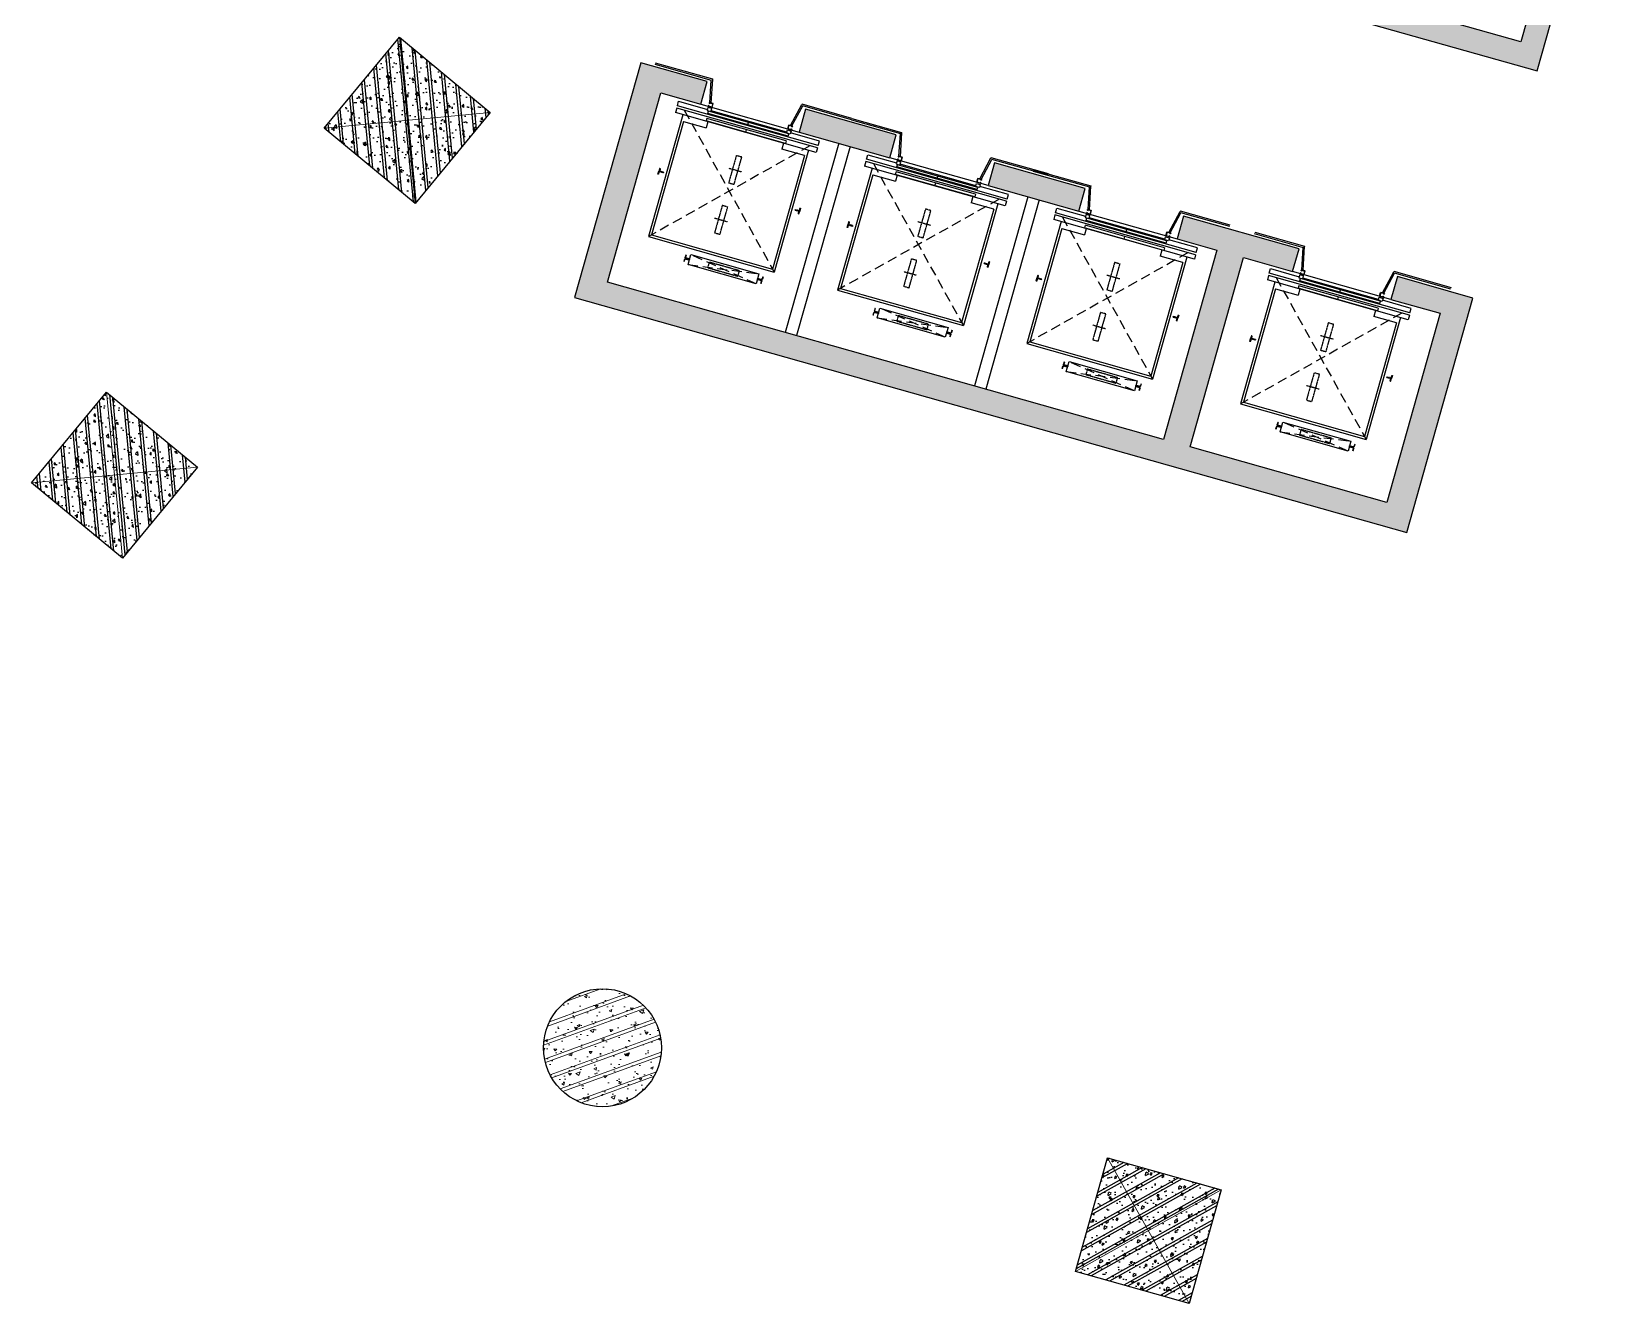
# Model space of a CAD drawing. Header units: millimetres. Extents: x 11689832 to 11802583, y 1023459 to 1173251.
# Drawn here: x 11739804 to 11759828, y 1097892 to 1114065 of the extents above; entities that cross this region are included whole.
import ezdxf

# ---------------------------------------------------------------- set-up
doc = ezdxf.new("R2010")
doc.units = ezdxf.units.MM
doc.header["$MEASUREMENT"] = 0
for name, pattern in [('xref.asix of  podium$0$xref.asix of  podium$0$CENTERX2', [4, 2.5, -0.5, 0.5, -0.5]), ('xref.asix of  podium$0$xref.asix of  podium$0$HIDDEN', [0.375, 0.25, -0.125]), ('xref.asix of  podium$0$xref.asix of  podium$0$PHANTOMX2', [5, 2.5, -0.5, 0.5, -0.5, 0.5, -0.5])]:
    doc.linetypes.add(name, pattern=pattern)
doc.layers.get('0').update_dxf_attribs({"linetype": 'CONTINUOUS', "lineweight": 13})
doc.layers.get('Defpoints').update_dxf_attribs({"color": 5, "linetype": 'CONTINUOUS', "lineweight": 13})
doc.layers.add('KT-Net cot vach', color=6, linetype='CONTINUOUS')
doc.layers.add('thang may block', color=36, linetype='CONTINUOUS')
doc.layers.add('KT-Net thay', color=7, linetype='CONTINUOUS', lineweight=25)
doc.layers.add('KT-Vat lieu', color=250, linetype='CONTINUOUS', lineweight=9)
doc.styles.add('xref.asix of  podium$0$xref.asix of  podium$0$DIM', font='vnsimli.shx', dxfattribs={"width": 0.7})
doc.dimstyles.new('xref.asix of  podium$0$xref.asix of  podium$0$CCU 1-100 A1', dxfattribs={"dimscale": 100, "dimtxt": 2.2, "dimasz": 1, "dimexe": 1, "dimexo": 0, "dimgap": 1, "dimtad": 1, "dimdec": 0, "dimdsep": 46, "dimtxsty": 'xref.asix of  podium$0$xref.asix of  podium$0$DIM', "dimblk1": 'xref.asix of  podium$0$xref.asix of  podium$0$_ARCHTICK', "dimblk2": 'xref.asix of  podium$0$xref.asix of  podium$0$_ARCHTICK', "dimsah": 1, "dimcen": 0, "dimdle": 1, "dimclrd": 256, "dimclre": 256, "dimclrt": 31, "dimadec": 0, "dimazin": 0, "dimtfac": 1, "dimtdec": 0, "dimtix": 1, "dimtmove": 2, "dimatfit": 3, "dimldrblk": 'xref.asix of  podium$0$xref.asix of  podium$0$_ARCHTICK', "dimfxl": 8, "dimtolj": 1, "dimarcsym": 0})

# ---------------------------------------------------------------- blocks, each defined once
blk = doc.blocks.new('*U73')
h = blk.add_hatch()
h.set_pattern_fill('VATLIEU04', color=250, scale=40, style=0, pattern_type=2)
h.set_pattern_definition([(49.99999999999999, (549.9999999999818, 1550), (286.9040730403014, -25.10085399303804), [30, -330]), (355, (549.9999999999818, 1550), (-55.50053344520001, 300.8768534800047), [24, -264]), (100.4514, (573.9086719999818, 1547.908263999999), (231.4037526856086, 275.7758168243814), [25.496076, -280.4568448]), (46.18420000000001, (549.9999999999818, 1630), (426.8964194502578, -66.20760573160723), [45, -495]), (96.6356, (585.5746979999819, 1624.482677199999), (373.8650822194813, 389.6471483601767), [38.2441152, -420.6852]), (351.1842, (549.9999999999818, 1630), (373.8647780534509, 389.6474403701299), [36, -396]), (21, (589.9999999999818, 1610), (238.7628208473847, -161.0475562661355), [30, -330]), (326.0000000000001, (589.9999999999818, 1610), (97.32613276863269, 290.0600180187412), [24, -264]), (71.4514, (609.8968931999818, 1596.579357599999), (336.089051432596, 129.012198683981), [25.496076, -280.4568448]), (37.50000000000001, (549.9999999999818, 1550), (4.863942126916267, 133.1575415325246), [0, -260.8, 0, -268, 0, -265]), (7.499999999999999, (549.9999999999818, 1550), (105.2278149768594, 157.7646847529441), [0, -152.8, 0, -254.8, 0, -101]), (327.5, (460.7999999999818, 1550), (213.5289744689636, -9.021948693751902), [0, -100, 0, -312, 0, -414]), (317.5, (420.7999999999818, 1550), (233.2744677369545, 40.04199293292709), [0, -130, 0, -207.2, 0, -294]), (45, (549.9999999999818, 1550), (-120.2081528017131, 120.2081528017131), []), (45, (549.9999999999818, 1599), (-120.2081528017131, 120.2081528017131), [])])
h.paths.add_polyline_path([(-475, -474.9999999999998), (1024.999999999996, -475), (1024.999999999982, 1025), (-475.0000000000146, 1025)])
at = {"color": 6, "ltscale": 0.25}
blk.add_lwpolyline([(-475, -474.9999999999998), (1024.999999999996, -475), (1024.999999999982, 1025), (-475.0000000000146, 1025)], close=True, dxfattribs=at)
at = {"layer": 'Defpoints', "linetype": 'ByBlock', "ltscale": 30}
for p, q in [((1024.999999999996, -475), (-475.0000000000146, 1025)), ((-475, -474.9999999999998), (1024.999999999982, 1025))]:
    blk.add_line(p, q, dxfattribs=at)
blk = doc.blocks.new('*U75')
h = blk.add_hatch()
h.set_pattern_fill('VATLIEU04', color=250, scale=40, style=0, pattern_type=2)
h.set_pattern_definition([(49.99999999999999, (550.0000000000146, 1549.999999999985), (286.9040730403014, -25.10085399303804), [30, -330]), (355, (550.0000000000146, 1549.999999999985), (-55.50053344520001, 300.8768534800047), [24, -264]), (100.4514, (573.9086720000146, 1547.908263999985), (231.4037526856086, 275.7758168243814), [25.496076, -280.4568448]), (46.18420000000001, (550.0000000000146, 1629.999999999985), (426.8964194502578, -66.20760573160723), [45, -495]), (96.6356, (585.5746980000147, 1624.482677199985), (373.8650822194813, 389.6471483601767), [38.2441152, -420.6852]), (351.1842, (550.0000000000146, 1629.999999999985), (373.8647780534509, 389.6474403701299), [36, -396]), (21, (590.0000000000146, 1609.999999999985), (238.7628208473847, -161.0475562661355), [30, -330]), (326.0000000000001, (590.0000000000146, 1609.999999999985), (97.32613276863269, 290.0600180187412), [24, -264]), (71.4514, (609.8968932000146, 1596.579357599985), (336.089051432596, 129.012198683981), [25.496076, -280.4568448]), (37.50000000000001, (550.0000000000146, 1549.999999999985), (4.863942126916267, 133.1575415325246), [0, -260.8, 0, -268, 0, -265]), (7.499999999999999, (550.0000000000146, 1549.999999999985), (105.2278149768594, 157.7646847529441), [0, -152.8, 0, -254.8, 0, -101]), (327.5, (460.8000000000145, 1549.999999999985), (213.5289744689636, -9.021948693751902), [0, -100, 0, -312, 0, -414]), (317.5, (420.8000000000145, 1549.999999999985), (233.2744677369545, 40.04199293292709), [0, -130, 0, -207.2, 0, -294]), (45, (550.0000000000146, 1549.999999999985), (-120.2081528017131, 120.2081528017131), []), (45, (550.0000000000146, 1598.999999999985), (-120.2081528017131, 120.2081528017131), [])])
h.paths.add_polyline_path([(-475, -474.9999999999998), (1025, -475.0000000000146), (1025.000000000015, 1024.999999999985), (-474.9999999999854, 1025)])
at = {"color": 6, "ltscale": 0.25}
blk.add_lwpolyline([(-475, -474.9999999999998), (1025, -475.0000000000146), (1025.000000000015, 1024.999999999985), (-474.9999999999854, 1025)], close=True, dxfattribs=at)
at = {"layer": 'Defpoints', "linetype": 'ByBlock', "ltscale": 30}
for p, q in [((1025, -475.0000000000146), (-474.9999999999854, 1025)), ((-475, -474.9999999999998), (1025.000000000015, 1024.999999999985))]:
    blk.add_line(p, q, dxfattribs=at)
blk = doc.blocks.new('xref.asix of  podium$0$xref.asix of  podium$0$_Open90')
at = {"color": 0, "linetype": 'ByBlock', "lineweight": -2}
for p, q in [((0, 0), (-1, 0)), ((-0.5, 0.5), (0, 0)), ((0, 0), (-0.5, -0.5))]:
    blk.add_line(p, q, dxfattribs=at)
blk = doc.blocks.new('*D62')
at = {"layer": 'Defpoints', "color": 5, "transparency": 16777216}
for p, q in [((-2230.006080747582, 1494.255069667473), (-2230.006080842191, 1595.840436878614)), ((-2180.006080795625, 1545.84043692518), (-1728.427059652594, 1545.840437345746)), ((-780.0060808301447, 1545.840438229032), (-1371.760392985928, 1545.840437677918)), ((-730.006080747582, 1457.189424305223), (-730.0060808767108, 1595.840438275598))]:
    blk.add_line(p, q, dxfattribs=at)
at = {"layer": 'Defpoints', "color": 0, "transparency": 16777216}
for p in [(-2230.006080795625, 1545.840436878614), (-2230.006080747582, 1494.255069667473, -3.230259272854623e-06), (-730.006080747582, 1457.189424305223, -3.230259272854623e-06)]:
    blk.add_point(p, dxfattribs=at)
at = {"layer": 'Defpoints', "color": 5, "transparency": 16777216, "xscale": 50, "yscale": 50, "zscale": 50}
for p, rotation in [((-2230.006080795625, 1545.840436878614), 180.0000000533608), ((-730.0060808301447, 1545.840438275598), 5.336083575002704e-08)]:
    blk.add_blockref('xref.asix of  podium$0$xref.asix of  podium$0$_Open90', p, dxfattribs=dict(at, rotation=rotation))
at = {"layer": 'Defpoints', "color": 5, "transparency": 16777216, "insert": (-1550.093726319261, 1545.840436879545), "char_height": 110, "attachment_point": 5, "rotation": 5.336085289072462e-08, "style": 'xref.asix of  podium$0$xref.asix of  podium$0$DIM'}
blk.add_mtext('\\A1;1500', dxfattribs=at)
blk = doc.blocks.new('xref.asix of  podium$0$xref.asix of  podium$0$_ARCHTICK')
at = {"color": 0, "linetype": 'ByBlock', "const_width": 0.15}
blk.add_lwpolyline([(-0.5, -0.5), (0.5, 0.5)], dxfattribs=at)
blk = doc.blocks.new('*D63')
at = {"layer": 'Defpoints', "color": 5, "transparency": 16777216}
for p, q in [((-879.0568600948905, 1950.002331896686), (-1000.172690613196, 1950.002331896686)), ((-950.1726906131961, 1900.002331896686), (-950.172690613196, 1328.335665227224)), ((-950.1726906131958, 400.0023318966852), (-950.1726906131959, 971.6689985605577)), ((-879.0568600967531, 350.0023318966852), (-1000.172690613196, 350.0023318966851))]:
    blk.add_line(p, q, dxfattribs=at)
at = {"layer": 'Defpoints', "color": 0, "transparency": 16777216}
for p in [(-879.0568600948905, 1950.002331896686, -3.230259272854623e-06), (-950.1726906131958, 350.0023318966851), (-879.0568600967531, 350.0023318966852, -3.230259272854622e-06)]:
    blk.add_point(p, dxfattribs=at)
at = {"layer": 'Defpoints', "color": 5, "transparency": 16777216, "xscale": 50, "yscale": 50, "zscale": 50}
for p, rotation in [((-950.1726906131961, 1950.002331896686), 90), ((-950.1726906131958, 350.0023318966851), 270)]:
    blk.add_blockref('xref.asix of  podium$0$xref.asix of  podium$0$_Open90', p, dxfattribs=dict(at, rotation=rotation))
at = {"layer": 'Defpoints', "color": 5, "transparency": 16777216, "insert": (-950.1726906104013, 1150.002331893891), "char_height": 110, "attachment_point": 5, "rotation": 90, "style": 'xref.asix of  podium$0$xref.asix of  podium$0$DIM'}
blk.add_mtext('\\A1;1600', dxfattribs=at)
blk = doc.blocks.new('GFDGHGHFGEWRE')
at = {"layer": 'thang may block', "linetype": 'Continuous', "ltscale": 2}
for p, q in [((11725349.57333715, 1118422.567065824, 2.379151449698104e-08), (11725924.488019, 1117947.7809332, 2.385723521631238e-08)), ((11725361.03514561, 1118436.446076841, 2.390910860839322e-08), (11725945.31283502, 1117953.927620993, 2.385743778153083e-08)), ((11725792.51582821, 1117691.054446804, 2.385051525365871e-08), (11725924.488019, 1117947.7809332, 2.385051525365871e-08)), ((11725806.72336778, 1117679.321327131, 2.385051525365871e-08), (11725945.71570211, 1117949.704151079, 2.385051525365871e-08)), ((11725945.31283502, 1117953.927620993, 2.398303547667955e-08), (11725943.40253361, 1117951.61445249, 2.392534228887036e-08)), ((11725943.40253361, 1117951.61445249, 2.373668886666781e-08), (11725945.71570211, 1117949.704151079, 2.373611010258037e-08)), ((11725677.90596505, 1117720.839422465, 2.400248430836958e-08), (11726680.28396527, 1116893.048177802, 2.400248430836958e-08)), ((11726615.15600263, 1117011.687300195, 2.385051525365871e-08), (11726854.38563875, 1117199.290396367, 2.385051525365871e-08)), ((11726629.3635422, 1116999.95418052, 2.385051525365871e-08), (11726856.51030775, 1117178.081929219, 2.385051525365871e-08)), ((11726856.69880725, 1117197.380094956, 2.373668886666781e-08), (11726854.38563875, 1117199.290396367, 2.373611010258037e-08)), ((11727354.31937285, 1116766.972510273, 2.389326438664312e-08), (11726856.51030775, 1117178.081929219, 2.385723521631238e-08)), ((11726858.60910866, 1117199.69326346, 2.398303547667955e-08), (11726856.69880725, 1117197.380094956, 2.392534228887036e-08)), ((11727365.78118131, 1116780.851521287, 2.400248430836958e-08), (11726858.60910866, 1117199.69326346, 2.385743778153083e-08))]:
    blk.add_line(p, q, dxfattribs=at)
at = {"layer": 'thang may block', "linetype": 'Continuous', "ltscale": 2, "const_width": 2, "elevation": 2.400248430836958e-08}
for points in [[(11725943.40253361, 1117951.61445249), (11725924.488019, 1117947.7809332)], [(11726856.69880725, 1117197.380094956), (11726856.51030775, 1117178.081929219)]]:
    blk.add_lwpolyline(points, dxfattribs=at)
at = {"layer": 'thang may block', "linetype": 'Continuous', "ltscale": 2, "elevation": 2.400248430836958e-08}
for points in [[(11725761.38630954, 1117664.885477049), (11725755.01863818, 1117657.174915372), (11725793.57144655, 1117625.336558535), (11725825.40980339, 1117663.889366913), (11725786.85699501, 1117695.727723751), (11725780.48932365, 1117688.017162076), (11725788.19988532, 1117681.649490707), (11725789.21871274, 1117682.883180575), (11725782.74184093, 1117688.232024523), (11725787.07185746, 1117693.475206465), (11725823.15728611, 1117663.674504465), (11725793.3565841, 1117627.589075822), (11725757.27115546, 1117657.389777823), (11725761.60117199, 1117662.63295976), (11725768.0780438, 1117657.284115812), (11725769.09687122, 1117658.517805681)], [(11726609.55168992, 1116964.438656872), (11726603.18401856, 1116956.728095195), (11726564.63121018, 1116988.566452032), (11726596.46956701, 1117027.119260411), (11726635.02237539, 1116995.280903573), (11726628.65470403, 1116987.570341898), (11726620.94414235, 1116993.938013266), (11726621.96296977, 1116995.171703133), (11726628.43984158, 1116989.822859184), (11726632.76985811, 1116995.066041125), (11726596.68442946, 1117024.866743125), (11726566.88372746, 1116988.781314481), (11726602.96915611, 1116958.980612484), (11726607.29917264, 1116964.22379442), (11726600.82230083, 1116969.572638371), (11726601.84112825, 1116970.806328238)]]:
    blk.add_lwpolyline(points, close=True, dxfattribs=at)
blk = doc.blocks.new('xref.asix of  podium$0$xref.asix of  podium$0$TM 1000kg')
at = {"layer": 'thang may block', "linetype": 'Continuous', "ltscale": 2}
for p, q in [((-2460.006080746651, 2080.002331897616, -3.230259272854623e-06), (-2460.006080747582, 1700.002331895754, -3.230259272854623e-06)), ((-2400.006080747582, 2080.002331895754, -3.230259272854623e-06), (-2460.006080746651, 2080.002331897616, -3.230259272854623e-06)), ((-2400.006080748513, 220.0023318966851, -3.230259272854623e-06), (-2400.006080747582, 2080.002331895754, -3.230259272854623e-06)), ((-2370.006080748513, 220.0023318957537, -3.230259272854623e-06), (-2370.006080747582, 2080.002331895754, -3.230259272854623e-06)), ((-2370.006080747582, 2080.002331895754, -3.230259272854623e-06), (-2310.006080746651, 2080.002331897616, -3.230259272854623e-06)), ((-2310.006080748513, 220.0023318957537, -3.230259272854623e-06), (-2310.006080746651, 2080.002331897616, -3.230259272854623e-06)), ((-2310.006080748513, 1981.002331894822, -3.230259272854623e-06), (-700.0060807485133, 1981.002331895754, -3.230259272854623e-06)), ((-2230.006080748513, 1950.002331894822, -3.230259272854623e-06), (-730.0060807485133, 1950.002331897616, -3.230259272854623e-06)), ((-2230.006080748513, 1950.002331894822, -3.230259272854623e-06), (-2230.006080748513, 1650.002331896685, -3.230259272854623e-06)), ((-730.0060807485133, 1950.002331897616, -3.230259272854623e-06), (-730.006080747582, 350.0023318985477, -3.230259272854623e-06)), ((-700.0060807485133, 1981.002331895754, -3.230259272854623e-06), (-700.0060807485133, 319.0023318976164, -3.230259272854623e-06)), ((-2455.006080748513, 650.0023318976164, -3.230259272854623e-06), (-2455.006080748513, 1650.002331897616, -3.230259272854623e-06)), ((-2441.259975503199, 620.0023318957537, -3.230259272854623e-06), (-2441.259975502267, 1680.002331896685, -3.230259272854623e-06)), ((-2411.006080747582, 1680.002331896685, -3.230259272854623e-06), (-2441.259975502267, 1680.002331896685, -3.230259272854623e-06)), ((-2411.006080748513, 620.0023318976164, -3.230259272854623e-06), (-2411.006080747582, 1680.002331896685, -3.230259272854623e-06)), ((-2348.006080747582, 625.0023318957537, -3.230259272854623e-06), (-2348.006080748513, 1675.002331896685, -3.230259272854623e-06)), ((-2348.006080748513, 1675.002331896685, -3.230259272854623e-06), (-2314.006080748513, 1675.002331896685, -3.230259272854623e-06)), ((-2314.006080748513, 625.0023318957537, -3.230259272854623e-06), (-2314.006080748513, 1675.002331896685, -3.230259272854623e-06)), ((-2310.006080747582, 1650.002331897616, -3.230259272854623e-06), (-2230.006080748513, 1650.002331896685, -3.230259272854623e-06)), ((-2411.006080747582, 1150.002331897616, -3.230259272854623e-06), (-2441.259975503199, 1150.002331895754, -3.230259272854623e-06)), ((-2314.006080748513, 1150.002331895754, -3.230259272854623e-06), (-2348.006080748513, 1150.002331895754, -3.230259272854623e-06)), ((-2411.006080748513, 620.0023318976164, -3.230259272854623e-06), (-2441.259975503199, 620.0023318957537, -3.230259272854623e-06)), ((-2348.006080747582, 625.0023318957537, -3.230259272854623e-06), (-2314.006080748513, 625.0023318957537, -3.230259272854623e-06)), ((-2310.006080748513, 650.0023318976164, -3.230259272854623e-06), (-2230.006080748513, 650.0023318966851, -3.230259272854623e-06)), ((-2230.006080747582, 350.0023318966851, -3.230259272854623e-06), (-2230.006080748513, 650.0023318966851, -3.230259272854623e-06)), ((-2460.006080748513, 220.0023318957537, -3.230259272854623e-06), (-2460.006080748513, 600.0023318957537, -3.230259272854623e-06)), ((-2400.006080748513, 220.0023318966851, -3.230259272854623e-06), (-2460.006080748513, 220.0023318957537, -3.230259272854623e-06)), ((-2370.006080748513, 220.0023318957537, -3.230259272854623e-06), (-2310.006080748513, 220.0023318957537, -3.230259272854623e-06)), ((-2310.006080748513, 319.0023318966851, -3.230259272854623e-06), (-700.0060807485133, 319.0023318976164, -3.230259272854623e-06)), ((-2230.006080747582, 350.0023318966851, -3.230259272854623e-06), (-730.006080747582, 350.0023318985477, -3.230259272854623e-06))]:
    blk.add_line(p, q, dxfattribs=at)
at = {"layer": 'thang may block', "linetype": 'Continuous'}
for p, q in [((-1572.506080746651, 2077.002331894822, -3.230259272854623e-06), (-1572.506080747582, 2082.002331897616, -3.230259272854623e-06)), ((-1572.506080747582, 2082.002331897616, -3.230259272854623e-06), (-1535.006080747582, 2082.002331896685, -3.230259272854623e-06)), ((-1569.506080747582, 2074.002331895754, -3.230259272854623e-06), (-1540.066080749035, 2070.902331897989, -3.230259272854623e-06)), ((-1540.006080747582, 2021.002331896685, -3.230259272854623e-06), (-1540.006080748513, 2050.002331897616, -3.230259272854623e-06)), ((-1539.006080746651, 2020.002331895754, -3.230259272854623e-06), (-1535.006080748513, 2020.002331896685, -3.230259272854623e-06)), ((-1537.066080747172, 2054.123071325943, -3.230259272854623e-06), (-1537.066080748104, 2067.902331895195, -3.230259272854623e-06)), ((-1497.506080748513, 2082.002331898548, -3.230259272854623e-06), (-1535.006080747582, 2082.002331896685, -3.230259272854623e-06)), ((-1531.006080747582, 2020.002331894822, -3.230259272854623e-06), (-1535.006080748513, 2020.002331896685, -3.230259272854623e-06)), ((-1532.94608074706, 2054.12307132408, -3.230259272854623e-06), (-1532.946080747992, 2067.902331896126, -3.230259272854623e-06)), ((-1530.006080747582, 2021.002331897616, -3.230259272854623e-06), (-1530.006080747582, 2050.002331895754, -3.230259272854623e-06)), ((-1500.506080748513, 2074.002331896685, -3.230259272854623e-06), (-1529.94608074706, 2070.902331897058, -3.230259272854623e-06)), ((-1497.506080747582, 2077.002331896685, -3.230259272854623e-06), (-1497.506080748513, 2082.002331898548, -3.230259272854623e-06)), ((-603.5060807485133, 1460.002341897227, -3.230259272854623e-06), (-574.4060807470232, 1460.002341895364, -3.230259272854623e-06)), ((-603.506080747582, 1456.802341896109, -3.230259272854623e-06), (-603.5060807485133, 1460.002341897227, -3.230259272854623e-06)), ((-603.506080747582, 1456.802341896109, -3.230259272854623e-06), (-574.4060807479545, 1456.802341895178, -3.230259272854623e-06)), ((-568.2060807486996, 1406.202341897413, -3.230259272854623e-06), (-568.206080746837, 1450.602341896854, -3.230259272854623e-06)), ((-565.006080747582, 1406.202341896482, -3.230259272854623e-06), (-565.0060807485133, 1450.602341897786, -3.230259272854623e-06)), ((-558.006080747582, 1403.202341897413, -3.230259272854623e-06), (-562.0060807485133, 1403.20234189555, -3.230259272854623e-06)), ((-555.0060807494447, 1406.202341897413, -3.230259272854623e-06), (-555.0060807466507, 1450.602341895923, -3.230259272854623e-06)), ((-551.8060807473958, 1406.202341897413, -3.230259272854623e-06), (-551.8060807483271, 1450.602341895923, -3.230259272854623e-06)), ((-516.506080747582, 1460.002341894433, -3.230259272854623e-06), (-545.6060807481408, 1460.002341895364, -3.230259272854623e-06)), ((-516.506080747582, 1456.802341896109, -3.230259272854623e-06), (-545.6060807481408, 1456.802341897041, -3.230259272854623e-06)), ((-516.506080747582, 1456.802341896109, -3.230259272854623e-06), (-516.506080747582, 1460.002341894433, -3.230259272854623e-06)), ((-558.0060807466507, 1400.002341896296, -3.230259272854623e-06), (-562.0060807485133, 1400.002341896296, -3.230259272854623e-06)), ((-603.5060807485133, 443.2023218972608, -3.230259272854623e-06), (-574.4060807479545, 443.2023218953982, -3.230259272854623e-06)), ((-603.506080747582, 440.0023218952119, -3.230259272854623e-06), (-574.4060807470232, 440.0023218961433, -3.230259272854623e-06)), ((-568.2060807477683, 493.802321895957, -3.230259272854623e-06), (-568.2060807477683, 449.4023218965158, -3.230259272854623e-06)), ((-565.0060807485133, 493.8023218968883, -3.230259272854623e-06), (-565.0060807485133, 449.4023218974471, -3.230259272854623e-06)), ((-558.006080747582, 500.0023218989372, -3.230259272854623e-06), (-562.006080747582, 500.0023218970746, -3.230259272854623e-06)), ((-558.006080747582, 496.802321895957, -3.230259272854623e-06), (-562.0060807485133, 496.802321895957, -3.230259272854623e-06)), ((-555.006080747582, 493.8023218950257, -3.230259272854623e-06), (-555.006080747582, 449.4023218955845, -3.230259272854623e-06)), ((-551.8060807483271, 493.8023218950257, -3.230259272854623e-06), (-551.8060807473958, 449.4023218983784, -3.230259272854623e-06)), ((-516.5060807485133, 443.2023218972608, -3.230259272854623e-06), (-545.6060807481408, 443.2023218972608, -3.230259272854623e-06)), ((-516.506080747582, 440.0023218952119, -3.230259272854623e-06), (-545.6060807481408, 440.0023218942806, -3.230259272854623e-06)), ((-1572.506080747582, 223.0023318938911, -3.230259272854623e-06), (-1572.506080748513, 218.0023318985477, -3.230259272854623e-06)), ((-1572.506080748513, 218.0023318985477, -3.230259272854623e-06), (-1535.006080747582, 218.0023318976164, -3.230259272854623e-06)), ((-1569.506080748513, 226.0023318957537, -3.230259272854623e-06), (-1540.066080749035, 229.1023318963125, -3.230259272854623e-06)), ((-1540.006080747582, 279.0023318957537, -3.230259272854623e-06), (-1540.006080746651, 250.0023318966851, -3.230259272854623e-06)), ((-1539.006080747582, 280.0023318966851, -3.230259272854623e-06), (-1535.006080748513, 280.0023318976164, -3.230259272854623e-06)), ((-1537.066080749035, 245.8815924692899, -3.230259272854623e-06), (-1537.066080747172, 232.1023318944499, -3.230259272854623e-06)), ((-1531.006080746651, 280.0023318976164, -3.230259272854623e-06), (-1535.006080748513, 280.0023318976164, -3.230259272854623e-06)), ((-1497.506080748513, 218.0023318966851, -3.230259272854623e-06), (-1535.006080747582, 218.0023318976164, -3.230259272854623e-06)), ((-1532.946080747992, 245.8815924683586, -3.230259272854623e-06), (-1532.94608074706, 232.1023318963125, -3.230259272854623e-06)), ((-1530.006080747582, 279.0023318976164, -3.230259272854623e-06), (-1530.006080746651, 250.0023318957537, -3.230259272854623e-06)), ((-1500.506080748513, 226.0023318957537, -3.230259272854623e-06), (-1529.946080748923, 229.1023318972439, -3.230259272854623e-06)), ((-1497.506080749445, 223.0023318957537, -3.230259272854623e-06), (-1497.506080748513, 218.0023318966851, -3.230259272854623e-06))]:
    blk.add_line(p, q, dxfattribs=at)
at = {"layer": 'thang may block', "linetype": 'xref.asix of  podium$0$xref.asix of  podium$0$HIDDEN', "ltscale": 500}
for p, q in [((-2370.006080748513, 1981.002331899479, -3.230259272854623e-06), (-700.0060807485133, 319.0023318976164, -3.230259272854623e-06)), ((-2370.006080748513, 319.0023318957537, -3.230259272854623e-06), (-700.0060807485133, 1981.002331895754, -3.230259272854623e-06)), ((-495.0060807485133, 1400.002331896685, -3.230259272854623e-06), (-625.006080747582, 500.0023318966851, -3.230259272854623e-06)), ((-495.0060807485133, 500.0023318966851, -3.230259272854623e-06), (-625.006080747582, 1400.002331895754, -3.230259272854623e-06))]:
    blk.add_line(p, q, dxfattribs=at)
at = {"layer": 'thang may block', "linetype": 'xref.asix of  podium$0$xref.asix of  podium$0$CENTERX2'}
for p, q in [((-1815.006080746651, 1236.002331895754, -3.230259272854623e-06), (-1815.006080748513, 1066.653990865685, -3.230259272854623e-06)), ((-1155.006080747582, 1236.002331893891, -3.230259272854623e-06), (-1155.006080748513, 1066.653990865685, -3.230259272854623e-06))]:
    blk.add_line(p, q, dxfattribs=at)
at = {"layer": 'thang may block', "linetype": 'Continuous', "ltscale": 2, "elevation": -3.230261762599158e-06}
for points in [[(-2485.006080751307, 1700.002331895754), (-2445.006080750376, 1700.002331897616), (-2445.006080748513, 1650.002331894822), (-2485.006080749445, 1650.002331896685)], [(-495.0060807485133, 1400.002331896685), (-625.006080747582, 1400.002331895754), (-625.006080747582, 500.0023318966851), (-495.0060807485133, 500.0023318966851)], [(-2485.006080749445, 600.0023318966851), (-2445.006080750376, 600.0023318976164), (-2445.006080748513, 650.0023318966851), (-2485.006080749445, 650.0023318966851)]]:
    blk.add_lwpolyline(points, close=True, dxfattribs=at)
at = {"layer": 'thang may block', "linetype": 'xref.asix of  podium$0$xref.asix of  podium$0$PHANTOMX2', "elevation": -3.230261762599158e-06}
for points in [[(-1635.006080748513, 1186.002331895754), (-1635.006080747582, 1114.002331897616), (-1995.006080750376, 1114.002331895754), (-1995.006080748513, 1186.002331894822)], [(-975.006080747582, 1186.002331897616), (-975.0060807485133, 1114.002331897616), (-1335.006080748513, 1114.002331894822), (-1335.006080748513, 1186.002331897616)], [(-524.006080747582, 1150.002331897616), (-524.0060807466507, 750.0023318966851), (-596.0060807485133, 750.0023318957537), (-596.0060807485133, 1150.002331898548)]]:
    blk.add_lwpolyline(points, close=True, dxfattribs=at)
at = {"layer": 'thang may block', "linetype": 'Continuous'}
for centre, radius, start, end in [((-1569.506080746651, 2077.002331896685, -3.230259272854623e-06), 2.999999999999999, 180.0000000533608, 270), ((-1540.066080748104, 2067.902331896126, -3.230259272854623e-06), 2.999999999999999, 5.336085289072462e-08, 90), ((-1542.280197384767, 2054.733994736336, -3.230259272854623e-06), 5.249784729042549, 295.6697211362142, 353.3172835485967), ((-1539.006080747582, 2021.002331896685, -3.230259272854623e-06), 0.9999999999999998, 180.0000000533608, 270), ((-1529.94608074706, 2067.902331897058, -3.230259272854623e-06), 2.999999999999999, 90, 180.0000000533608), ((-1527.731964113191, 2054.733994737267, -3.230259272854623e-06), 5.249784729042549, 186.682716398405, 244.3302788637858), ((-1531.006080748513, 2021.002331897616, -3.230259272854623e-06), 0.9999999999999998, 270, 5.336085289072462e-08), ((-1500.506080747582, 2077.002331897616, -3.230259272854623e-06), 2.999999999999999, 270, 5.336085289072462e-08), ((-574.4060807470232, 1450.602341894992, -3.230259272854623e-06), 9.399999999997842, 5.336085289072462e-08, 90), ((-574.4060807470232, 1450.602341894992, -3.230259272854623e-06), 6.199999999997338, 5.336085289072462e-08, 90), ((-562.0060807485133, 1406.20234189555, -3.230259272854623e-06), 6.200000000000758, 180.0000000533608, 270), ((-562.0060807485133, 1406.20234189555, -3.230259272854623e-06), 2.999999999999834, 180.0000000533608, 270), ((-558.006080747582, 1406.202341896482, -3.230259272854623e-06), 3.000000000000044, 270, 5.336085289072462e-08), ((-558.006080747582, 1406.202341896482, -3.230259272854623e-06), 6.199999999997129, 270, 5.336085289072462e-08), ((-545.6060807472095, 1450.602341896854, -3.230259272854623e-06), 9.400000000001473, 90, 180.0000000533608), ((-545.6060807472095, 1450.602341896854, -3.230259272854623e-06), 6.200000000004373, 90, 180.0000000533608), ((-574.4060807470232, 449.4023218974471, -3.230259272854623e-06), 6.199999999997338, 270, 5.336085289072462e-08), ((-574.4060807470232, 449.4023218974471, -3.230259272854623e-06), 9.399999999997842, 270, 5.336085289072462e-08), ((-562.0060807485133, 493.802321898751, -3.230259272854623e-06), 6.200000000000758, 90, 180.0000000533608), ((-562.0060807485133, 493.802321898751, -3.230259272854623e-06), 2.999999999999834, 90, 180.0000000533608), ((-558.0060807466507, 493.802321895957, -3.230259272854623e-06), 6.199999999997129, 5.336085289072462e-08, 90), ((-558.0060807466507, 493.802321895957, -3.230259272854623e-06), 3.000000000000044, 5.336085289072462e-08, 90), ((-545.6060807472095, 449.4023218965158, -3.230259272854623e-06), 9.400000000001473, 180.0000000533608, 270), ((-545.6060807472095, 449.4023218965158, -3.230259272854623e-06), 6.200000000004373, 180.0000000533608, 270), ((-1569.506080748513, 223.0023318966851, -3.230259272854623e-06), 2.999999999999999, 90, 180.0000000533608), ((-1540.066080747172, 232.1023318953812, -3.230259272854623e-06), 2.999999999999999, 270, 5.336085289072462e-08), ((-1539.006080748513, 279.0023318976164, -3.230259272854623e-06), 0.9999999999999998, 90, 180.0000000533608), ((-1542.280197383836, 245.270669057034, -3.230259272854623e-06), 5.249784729042549, 6.68271639840503, 64.33027886378582), ((-1527.731964112259, 245.2706690561026, -3.230259272854623e-06), 5.249784729042549, 115.6697211362142, 173.3172835485967), ((-1529.946080747992, 232.1023318963125, -3.230259272854623e-06), 2.999999999999999, 180.0000000533608, 270), ((-1531.006080749445, 279.0023318957537, -3.230259272854623e-06), 0.9999999999999998, 5.336085289072462e-08, 90), ((-1500.506080748513, 223.0023318966851, -3.230259272854623e-06), 2.999999999999999, 5.336085289072462e-08, 90)]:
    blk.add_arc(centre, radius, start, end, dxfattribs=at)
at = {"layer": 'Defpoints', "color": 5}
for base, p1, p2, angle, picture, middle in [((-950.1726906131958, 350.0023318966851), (-879.05686009489, 1950.002331896685, -3.230259272854623e-06), (-879.0568600967526, 350.0023318966851, -3.230259272854622e-06), 90, '*D63', (-950.1726906104013, 1150.002331893891)), ((-2230.006080795625, 1545.840436878614), (-730.006080747582, 1457.189424305223, -3.230259272854623e-06), (-2230.006080747582, 1494.255069667473, -3.230259272854623e-06), 180.0000000533608, '*D62', (-1550.093726319261, 1545.840436879545))]:
    dim = blk.add_linear_dim(base=base, p1=p1, p2=p2, angle=angle, dimstyle='xref.asix of  podium$0$xref.asix of  podium$0$CCU 1-100 A1', override={"dimscale": 50, "dimblk1": 'xref.asix of  podium$0$xref.asix of  podium$0$_Open90', "dimblk2": 'xref.asix of  podium$0$xref.asix of  podium$0$_Open90', "dimclrd": 5, "dimclre": 5, "dimclrt": 5, "dimlwd": 65535, "dimlwe": 65535}, dxfattribs=at)
    dim.commit()
    dim.dimension.update_dxf_attribs({"geometry": picture, "text_midpoint": middle, "dimtype": 128})

msp = doc.modelspace()

# ---------------------------------------------------------------- hatches: boundary and pattern name
at = {"layer": 'KT-Vat lieu'}
h = msp.add_hatch(dxfattribs=at)
h.set_pattern_fill('BTCT', color=256, scale=40)
h.set_pattern_definition([(49.99999999999999, (11806756.15173641, 1015288.920659328), (286.9040730403014, -25.10085399303804), [30, -330]), (355, (11806756.15173641, 1015288.920659328), (-55.50053344520001, 300.8768534800047), [24, -264]), (100.4514, (11806780.06040841, 1015286.828923328), (231.4037526856086, 275.7758168243814), [25.496076, -280.4568448]), (46.18420000000002, (11806756.15173641, 1015368.920659328), (426.8964194502578, -66.20760573160723), [44.99999999999988, -494.999999999999]), (96.6356, (11806791.72643441, 1015363.403336528), (373.8650822194813, 389.6471483601767), [38.2441152, -420.6852]), (351.1842, (11806756.15173641, 1015368.920659328), (373.8647780534509, 389.6474403701299), [36, -396]), (21, (11806796.15173641, 1015348.920659328), (238.7628208473847, -161.0475562661355), [30, -330]), (326.0000000000001, (11806796.15173641, 1015348.920659328), (97.32613276863269, 290.0600180187412), [24, -264]), (71.4514, (11806816.04862961, 1015335.500016928), (336.089051432596, 129.012198683981), [25.496076, -280.4568448]), (37.50000000000001, (11806756.15173641, 1015288.920659328), (4.863942126916267, 133.1575415325246), [0, -260.8, 0, -268, 0, -265]), (7.499999999999999, (11806756.15173641, 1015288.920659328), (105.2278149768594, 157.7646847529441), [0, -152.8, 0, -254.8, 0, -101]), (327.5, (11806666.95173641, 1015288.920659328), (213.5289744689636, -9.021948693751902), [0, -100, 0, -312, 0, -414]), (317.5, (11806626.95173641, 1015288.920659328), (233.2744677369545, 40.04199293292709), [0, -130, 0, -207.2, 0, -294]), (45, (11806756.15173641, 1015288.920659328), (-106.0660171779821, 106.0660171779821), []), (45, (11806826.86241441, 1015288.920659328), (-106.0660171779821, 106.0660171779821), [])])
h.paths.add_polyline_path([(11758958.27678011, 1113563.248391721), (11759828.43316065, 1116642.668670861), (11758914.23000857, 1116900.996429648), (11758832.65282479, 1116612.300581618), (11759458.16034566, 1116435.549979451), (11758751.15827394, 1113933.521188554), (11756201.01360513, 1114654.119384774), (11756908.01566121, 1117156.148180551), (11757581.63841966, 1116965.801583265), (11757663.21560344, 1117254.497431296), (11756749.0130939, 1117512.825008568), (11756721.82066541, 1117416.592919135), (11749215.73425254, 1119537.598992338), (11748372.77030042, 1116554.410802641), (11749214.81578999, 1116316.472748552), (11749296.39117743, 1116605.168879773), (11748791.15899552, 1116747.933093171), (11749470.96863448, 1119153.730020452), (11756544.01170445, 1117155.089652603), (11755864.20203532, 1114749.292734211), (11755358.9994339, 1114892.048589532), (11755277.42404647, 1114603.352458335)])
h.paths.add_polyline_path([(11757724.11648642, 1110482.769799802), (11757044.30681693, 1108076.97288014), (11754542.27800593, 1108783.974880776), (11755222.08767413, 1111189.771795908), (11755847.59449371, 1111013.02138633), (11755929.17163194, 1111301.717073135), (11754461.65068621, 1111716.396635876), (11754380.07352841, 1111427.701007536), (11754885.27610587, 1111284.945150806), (11754205.46643521, 1108879.148227016), (11747132.42345031, 1110877.78849803), (11747812.23311592, 1113283.585519639), (11748317.46484851, 1113140.821434739), (11748399.04200698, 1113429.517065465), (11747556.99840776, 1113667.45458386), (11746714.03478217, 1110684.266301848), (11757299.54126186, 1107693.103890925), (11758142.5048874, 1110676.292172975), (11757180.18603409, 1110948.216060953), (11757098.60890903, 1110659.520420758)])
h.paths.add_polyline_path([(11754026.4096443, 1114956.853470524), (11754107.98503173, 1115245.549601721), (11752953.20250691, 1115571.858229103), (11752871.62711947, 1115283.162097906)], flags=17)
h.paths.add_polyline_path([(11751620.6127173, 1115636.663110095), (11751702.18810474, 1115925.359241292), (11750547.4055796, 1116251.667867584), (11750465.83019217, 1115962.971736387)], flags=17)
h.paths.add_polyline_path([(11750723.26218944, 1112461.011624106), (11750804.83936198, 1112749.707304623), (11749650.0568373, 1113076.015932321), (11749568.47967749, 1112787.320296876)], flags=17)
h.paths.add_polyline_path([(11753129.05914276, 1111781.202001405), (11753210.63630461, 1112069.897644066), (11752055.8541324, 1112396.206023377), (11751974.27700735, 1112107.510383182)], flags=17)
at = {"layer": 'KT-Vat lieu', "ltscale": 0.5}
h = msp.add_hatch(dxfattribs=at)
h.set_pattern_fill('VATLIEU04', color=256, scale=50, angle=335.0000000000001, pattern_type=2)
h.set_pattern_definition([(24.99999999999999, (11663521.71776609, 1210340.249166764), (311.7691453077651, -180.0000000872239), [37.5, -412.5]), (330.0000000000001, (11663521.71776609, 1210340.249166764), (96.0693589620723, 370.1782177728818), [30, -330]), (75.45140000000006, (11663547.69852832, 1210325.249169231), (407.8386491811398, 190.1778981800789), [31.870095, -350.571056]), (21.18420000000001, (11663563.97959227, 1210430.879945468), (448.6487574469091, -300.5233642087554), [56.25, -618.75]), (71.6356, (11663601.36697283, 1210405.836308408), (629.3860448110145, 243.9225419778903), [47.805144, -525.8565]), (326.1842, (11663563.97959227, 1210430.879945468), (629.3858544868855, 243.9230334741571), [45, -495]), (356, (11663598.72952508, 1210387.091337705), (185.4137068775497, -308.5802283025617), [37.5, -412.5]), (300.9999999999999, (11663598.72952508, 1210387.091337705), (263.4901157824137, 277.1898149821902), [30, -330]), (46.45140000000007, (11663614.18065093, 1210361.376308789), (448.9037945028658, -31.39076302064097), [31.870095, -350.571056]), (12.50000000000003, (11663521.71776609, 1210340.249166764), (75.8537967068254, 148.2826575333731), [0, -326, 0, -335, 0, -331.25]), (342.5000000000001, (11663521.71776609, 1210340.249166764), (202.5537812009227, 123.140207573354), [0, -191, 0, -318.5, 0, -126.25]), (302.5, (11663420.66444784, 1210387.371102948), (237.1376650558807, -123.022382970925), [0, -125, 0, -390, 0, -517.5]), (292.5000000000001, (11663375.34905849, 1210408.502016035), (285.4261800959733, -77.86960007487525), [0, -162.4999999999967, 0, -258.9999999999935, 0, -367.4999999999935]), (20.00000000000001, (11663521.71776609, 1210340.249166764), (-72.67928045670466, 199.6846819170055), []), (20.00000000000001, (11663547.60313463, 1210395.76051872), (-72.67928045670466, 199.6846819170055), [])])
edge = h.paths.add_edge_path()
edge.add_arc((11747068.01230758, 1101143.503710116), 750.0000000002312, 0, 360)

# ---------------------------------------------------------------- linework, layer by layer
at = {"layer": 'KT-Net cot vach', "ltscale": 10}
for points in [[(11756544.01170445, 1117155.089652603), (11755864.20203532, 1114749.292734211), (11755358.9994339, 1114892.048589532), (11755277.42404647, 1114603.352458335), (11758958.27678011, 1113563.248391721), (11759828.43316065, 1116642.668670861), (11758914.23000857, 1116900.996429648), (11758832.65282479, 1116612.300581618), (11759458.16034566, 1116435.549979451), (11758751.15827394, 1113933.521188554), (11756201.01360513, 1114654.119384774), (11756908.01566121, 1117156.148180551), (11757581.63841966, 1116965.801583265), (11757663.21560344, 1117254.497431296), (11756749.0130939, 1117512.825008568), (11756721.82066541, 1117416.592919135), (11749215.73425254, 1119537.598992338), (11748372.77030042, 1116554.410802641), (11749214.81578999, 1116316.472748552), (11749296.39117743, 1116605.168879773), (11748791.15899552, 1116747.933093171), (11749470.96863448, 1119153.730020452)], [(11749568.47967749, 1112787.320296876), (11750723.26218944, 1112461.011624106), (11750804.83936198, 1112749.707304623), (11749650.0568373, 1113076.015932321)], [(11753129.05914276, 1111781.202001405), (11753210.63630461, 1112069.897644066), (11752055.8541324, 1112396.206023377), (11751974.27700735, 1112107.510383182)]]:
    msp.add_lwpolyline(points, close=True, dxfattribs=at)
for points in [[(11754205.46643521, 1108879.148227016), (11747132.42345031, 1110877.78849803), (11747812.23311592, 1113283.585519639), (11748317.46484851, 1113140.821434739), (11748399.04200698, 1113429.517065465), (11747556.99840776, 1113667.45458386), (11746714.03478217, 1110684.266301848), (11757299.54126186, 1107693.103890925), (11758142.5048874, 1110676.292172975), (11757180.18603409, 1110948.216060953), (11757098.60890903, 1110659.520420758), (11757724.11648642, 1110482.769799802), (11757044.30681693, 1108076.97288014), (11754542.27800593, 1108783.974880776)], [(11754542.27798982, 1108783.974823781), (11755222.08767413, 1111189.771795908), (11755847.59449371, 1111013.02138633), (11755929.17163194, 1111301.717073135), (11754461.65068621, 1111716.396635876), (11754380.07352841, 1111427.701007536), (11754885.27610587, 1111284.945150806), (11754205.46642121, 1108879.148177468)], [(11749297.63962059, 1110265.960205504), (11749297.63938844, 1110265.959383926)]]:
    msp.add_lwpolyline(points, dxfattribs=at)
at = {"layer": 'KT-Net cot vach', "ltscale": 0.5}
msp.add_circle((11747068.01230758, 1101143.503710116, 2.699168417403963e-08), 750.0000000002312, dxfattribs=at)
at = {"layer": 'KT-Net thay'}
for points, elevation in [([(11750073.68225214, 1112644.564430875), (11749393.87256803, 1110238.767459467)], 2.847867469187572e-08), ([(11750218.03006618, 1112603.775846912), (11749538.22038405, 1110197.978882507)], 2.847867469187572e-08), ([(11752479.47918059, 1111964.754796463), (11751799.66950168, 1109558.957843471)], 2.874719176484571e-08), ([(11752623.82699555, 1111923.966215764), (11751944.0173177, 1109518.169266511)], 2.874719176484571e-08)]:
    msp.add_lwpolyline(points, dxfattribs=dict(at, elevation=elevation))

# ---------------------------------------------------------------- block references
at = {"layer": 'KT-Net cot vach'}
for p, rotation in [((22035635.14199272, 6864391.563061588, -2.400248430836958e-08), 203.7720616841144), ((1468040.009815955, -4636356.345871778, -2.400248430836958e-08), 23.77204860405964), ((1472851.603664863, -4637715.965168224, -2.400248430836958e-08), 23.77204860405964)]:
    msp.add_blockref('GFDGHGHFGEWRE', p, dxfattribs=dict(at, rotation=rotation))
at = {"layer": 'KT-Net cot vach', "linetype": 'ByBlock'}
for name, p, xscale, rotation in [('*U73', (11744621.65262155, 1112548.790017342, 2.697206872064481e-08), -1, 320.4488276923478), ('*U73', (11740896.56487155, 1108038.111437034, 2.697206872064481e-08), -1, 320.4488276923478), ('*U73', (11740896.56487155, 1108038.111437034, 2.697206872064481e-08), -1, 320.4488276923478), ('*U75', (11753672.78390804, 1098627.710549758, 2.697206872064481e-08), -0.999999999999997, 254.2212213650004)]:
    msp.add_blockref(name, p, dxfattribs=dict(at, xscale=xscale, rotation=rotation))
at = {"layer": 'KT-Net cot vach', "xscale": -1, "rotation": 304.670391491899}
for p in [(17502923.77013168, -9167357.561024765, -2.400248430836958e-08), (17508048.10201312, -9168805.551122706, -2.400248430836958e-08)]:
    msp.add_blockref('GFDGHGHFGEWRE', p, dxfattribs=at)
at = {"layer": 'thang may block', "xscale": -1, "rotation": 74.221207447554}
for p in [(11749369.82864752, 1110245.562187963, 2.902142196701758e-08), (11751775.62537969, 1109565.752016575, 2.92956521691997e-08), (11754181.42221154, 1108885.941882643, 2.92956521691997e-08), (11756899.95755942, 1108117.76130772, 2.92956521691997e-08)]:
    msp.add_blockref('xref.asix of  podium$0$xref.asix of  podium$0$TM 1000kg', p, dxfattribs=at)

doc.saveas('drawing.dxf')
